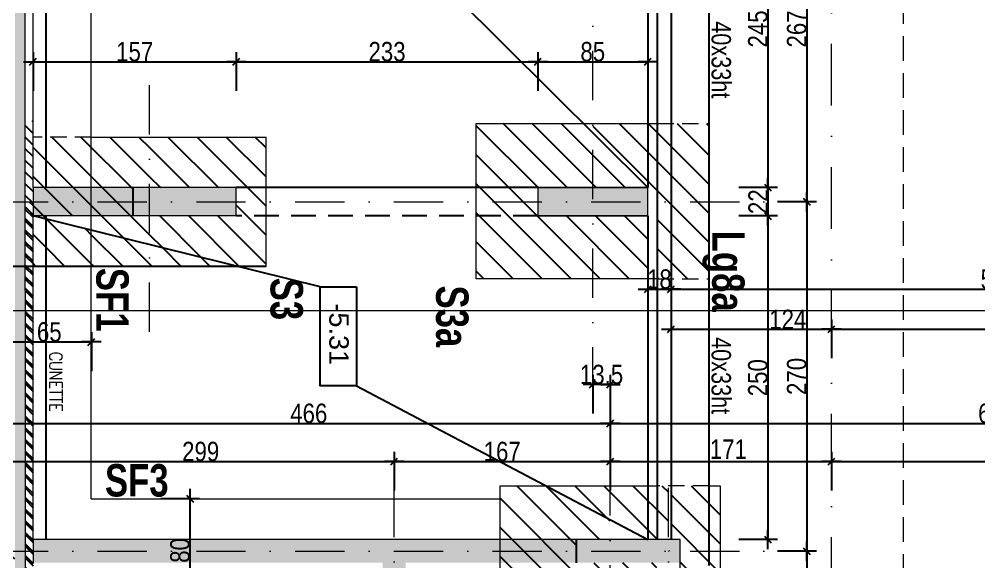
# Model space of a CAD drawing. Header units: centimetres. Extents: x -4990 to 114398, y -61489 to -12305.
# Drawn here: x 65256 to 65997, y -19227 to -18808 of the extents above; entities that cross this region are included whole.
import ezdxf
from ezdxf.enums import TextEntityAlignment as Align

# ---------------------------------------------------------------- set-up
doc = ezdxf.new("R2010")
doc.units = ezdxf.units.CM
doc.header["$LTSCALE"] = 0.5
for name, pattern in [('CACHEX2', [19.05, 12.7, -6.35]), ('TIRETPT2', [12.7, 6.35, -3.175, 0, -3.175]), ('TIRETPTX2', [50.8, 25.4, -12.7, 0, -12.7])]:
    doc.linetypes.add(name, pattern=pattern)
doc.layers.get('DEFPOINTS').update_dxf_attribs({"linetype": 'CONTINUOUS'})
for name, color, linetype in [('01_cote_gen', 4, 'CONTINUOUS'), ('01_linteaux', 2, 'CONTINUOUS'), ('01_poch_murs', 253, 'CONTINUOUS'), ('01_poch_poteaux', 250, 'CONTINUOUS'), ('01_poch_Semelles', 253, 'CONTINUOUS'), ('01_texte', 230, 'CONTINUOUS'), ('AA_COTES', 2, 'CONTINUOUS')]:
    doc.layers.add(name, color=color, linetype=linetype)
for name, color, linetype, lineweight in [('01_murs_coup', 5, 'CONTINUOUS', 60), ('01_sem', 42, 'CONTINUOUS', 15), ('01_tram_axes', 2, 'TIRETPTX2', 9)]:
    doc.layers.add(name, color=color, linetype=linetype, lineweight=lineweight)
doc.styles.add('ARIAL', font='arial.ttf')
doc.styles.add('impact', font='impact.ttf')
doc.styles.add('MATTE_TXT', font='arial.ttf')
doc.styles.add('SIMPLEX1', font='SIMPLEX.shx', dxfattribs={"width": 0.8, "height": 10})
doc.styles.add('STYLE2', font='ARIALN.TTF')
doc.dimstyles.new('JB50', dxfattribs={"dimscale": 0.1, "dimtxt": 150, "dimasz": 15, "dimexe": 0.1, "dimexo": 0.1, "dimgap": 0.09, "dimtad": 1, "dimdec": 1, "dimdsep": 46, "dimtxsty": 'STYLE2', "dimblk1": 'BOND_G', "dimblk2": 'BOND_D', "dimsah": 1, "dimcen": 1.5, "dimdle": 0.01, "dimse1": 1, "dimse2": 1, "dimclrd": 4, "dimclre": 2, "dimclrt": 6, "dimazin": 2, "dimtfac": 2.333333, "dimtdec": 1, "dimtix": 1, "dimtmove": 2, "dimatfit": 3, "dimldrblk": 'BOND_G', "dimfxl": 1, "dimtolj": 1, "dimtzin": 0, "dimarcsym": 0})
pattern_1 = [(315, (86033.132, 37511.667), (4.49012806, 4.49012806), [])]
pattern_2 = [(315, (86033.132, 37511.667), (11.22532, 11.22532), [])]

# ---------------------------------------------------------------- blocks, each defined once
blk = doc.blocks.new('BOND_G')
at = {"layer": 'AA_COTES', "color": 0}
for p, q in [((0, -5), (0, 15)), ((5, 0), (-5, 0)), ((1.77, 1.77), (-1.77, -1.77))]:
    blk.add_line(p, q, dxfattribs=at)
blk = doc.blocks.new('BOND_D')
at = {"layer": 'AA_COTES', "color": 0}
for p, q in [((0, 5), (0, -15)), ((5, 0), (-5, 0)), ((-1.77, -1.77), (1.77, 1.77))]:
    blk.add_line(p, q, dxfattribs=at)
blk = doc.blocks.new('*D1145')
at = {"layer": '01_cote_gen', "color": 4, "lineweight": -2, "transparency": 16777216}
blk.add_line((65864.2, -18683.36), (65864.2, -18947.36), dxfattribs=at)
at = {"layer": 'DEFPOINTS', "color": 0, "transparency": 16777216}
for p in [(65865.62, -18681.86), (65864.2, -18948.86), (65865.62, -18948.86)]:
    blk.add_point(p, dxfattribs=at)
at = {"layer": '01_cote_gen', "color": 4, "lineweight": -2, "transparency": 16777216, "xscale": 1.5, "yscale": 1.5, "zscale": 1.5}
for name, p, rotation in [('BOND_G', (65864.2, -18681.86), 90), ('BOND_D', (65864.2, -18948.86), 270)]:
    blk.add_blockref(name, p, dxfattribs=dict(at, rotation=rotation))
at = {"layer": '01_cote_gen', "color": 6, "transparency": 16777216, "insert": (65856.53, -18815.36), "char_height": 15, "attachment_point": 5, "rotation": 90, "style": 'STYLE2'}
blk.add_mtext('\\A1;267', dxfattribs=at)
blk = doc.blocks.new('*D1146')
at = {"layer": '01_cote_gen', "color": 4, "lineweight": -2, "transparency": 16777216}
blk.add_line((65864.2, -18950.36), (65864.2, -19217.36), dxfattribs=at)
at = {"layer": 'DEFPOINTS', "color": 0, "transparency": 16777216}
for p in [(65865.62, -18948.86), (65864.2, -19218.86), (65865.62, -19218.86)]:
    blk.add_point(p, dxfattribs=at)
at = {"layer": '01_cote_gen', "color": 4, "lineweight": -2, "transparency": 16777216, "xscale": 1.5, "yscale": 1.5, "zscale": 1.5}
for name, p, rotation in [('BOND_G', (65864.2, -18948.86), 90), ('BOND_D', (65864.2, -19218.86), 270)]:
    blk.add_blockref(name, p, dxfattribs=dict(at, rotation=rotation))
at = {"layer": '01_cote_gen', "color": 6, "transparency": 16777216, "insert": (65856.53, -19083.86), "char_height": 15, "attachment_point": 5, "rotation": 90, "style": 'STYLE2'}
blk.add_mtext('\\A1;270', dxfattribs=at)
blk = doc.blocks.new('*D1147')
at = {"layer": '01_cote_gen', "color": 4, "lineweight": -2, "transparency": 16777216}
blk.add_line((65864.2, -19220.36), (65864.2, -19530.36), dxfattribs=at)
at = {"layer": 'DEFPOINTS', "color": 0, "transparency": 16777216}
for p in [(65841.7, -19218.86), (65841.7, -19531.86), (65864.2, -19531.86)]:
    blk.add_point(p, dxfattribs=at)
at = {"layer": '01_cote_gen', "color": 4, "lineweight": -2, "transparency": 16777216, "xscale": 1.5, "yscale": 1.5, "zscale": 1.5}
for name, p, rotation in [('BOND_G', (65864.2, -19218.86), 90), ('BOND_D', (65864.2, -19531.86), 270)]:
    blk.add_blockref(name, p, dxfattribs=dict(at, rotation=rotation))
at = {"layer": '01_cote_gen', "color": 6, "transparency": 16777216, "insert": (65856.53, -19375.36), "char_height": 15, "attachment_point": 5, "rotation": 90, "style": 'STYLE2'}
blk.add_mtext('\\A1;313', dxfattribs=at)
blk = doc.blocks.new('*D1167')
at = {"layer": '01_cote_gen', "color": 4, "lineweight": -2, "transparency": 16777216}
blk.add_line((65247.9, -19120.15), (65710.95, -19120.15), dxfattribs=at)
at = {"layer": 'DEFPOINTS', "color": 0, "transparency": 16777216}
for p in [(65712.45, -19120.15), (65712.45, -19127.72), (65246.4, -19140.32)]:
    blk.add_point(p, dxfattribs=at)
at = {"layer": '01_cote_gen', "color": 4, "lineweight": -2, "transparency": 16777216, "xscale": 1.5, "yscale": 1.5, "zscale": 1.5, "rotation": 180}
blk.add_blockref('BOND_G', (65246.4, -19120.15), dxfattribs=at)
at = {"layer": '01_cote_gen', "color": 4, "lineweight": -2, "transparency": 16777216, "xscale": 1.5, "yscale": 1.5, "zscale": 1.5}
blk.add_blockref('BOND_D', (65712.45, -19120.15), dxfattribs=at)
at = {"layer": '01_cote_gen', "color": 6, "transparency": 16777216, "insert": (65479.42, -19112.48), "char_height": 15, "attachment_point": 5, "style": 'STYLE2'}
blk.add_mtext('\\A1;466', dxfattribs=at)
blk = doc.blocks.new('*D1168')
at = {"layer": '01_cote_gen', "color": 4, "lineweight": -2, "transparency": 16777216}
for p, q in [((65697.4, -19090.12), (65695.9, -19090.12)), ((65712.45, -19090.12), (65698.9, -19090.12)), ((65713.95, -19090.12), (65715.45, -19090.12))]:
    blk.add_line(p, q, dxfattribs=at)
at = {"layer": 'DEFPOINTS', "color": 0, "transparency": 16777216}
for p in [(65698.9, -19090.12), (65698.9, -19099.38), (65712.45, -19112.65)]:
    blk.add_point(p, dxfattribs=at)
at = {"layer": '01_cote_gen', "color": 4, "lineweight": -2, "transparency": 16777216, "xscale": 1.5, "yscale": 1.5, "zscale": 1.5}
blk.add_blockref('BOND_D', (65698.9, -19090.12), dxfattribs=at)
at = {"layer": '01_cote_gen', "color": 4, "lineweight": -2, "transparency": 16777216, "xscale": 1.5, "yscale": 1.5, "zscale": 1.5, "rotation": 180}
blk.add_blockref('BOND_G', (65712.45, -19090.12), dxfattribs=at)
at = {"layer": '01_cote_gen', "color": 6, "transparency": 16777216, "insert": (65705.67, -19082.45), "char_height": 15, "attachment_point": 5, "style": 'STYLE2'}
blk.add_mtext('\\A1;13.5', dxfattribs=at)
blk = doc.blocks.new('*D1169')
at = {"layer": '01_cote_gen', "color": 4, "lineweight": -2, "transparency": 16777216}
blk.add_line((65713.95, -19120.15), (66322.41, -19120.15), dxfattribs=at)
at = {"layer": 'DEFPOINTS', "color": 0, "transparency": 16777216}
for p in [(66323.91, -19120.15), (65712.45, -19142.65), (66323.91, -19168.34)]:
    blk.add_point(p, dxfattribs=at)
at = {"layer": '01_cote_gen', "color": 4, "lineweight": -2, "transparency": 16777216, "xscale": 1.5, "yscale": 1.5, "zscale": 1.5, "rotation": 180}
blk.add_blockref('BOND_G', (65712.45, -19120.15), dxfattribs=at)
at = {"layer": '01_cote_gen', "color": 4, "lineweight": -2, "transparency": 16777216, "xscale": 1.5, "yscale": 1.5, "zscale": 1.5}
blk.add_blockref('BOND_D', (66323.91, -19120.15), dxfattribs=at)
at = {"layer": '01_cote_gen', "color": 6, "transparency": 16777216, "insert": (66018.18, -19112.48), "char_height": 15, "attachment_point": 5, "style": 'STYLE2'}
blk.add_mtext('\\A1;611.5', dxfattribs=at)
blk = doc.blocks.new('*D1172')
at = {"layer": '01_cote_gen', "color": 4, "lineweight": -2, "transparency": 16777216}
blk.add_line((65713.95, -19149.63), (65881.91, -19149.63), dxfattribs=at)
at = {"layer": 'DEFPOINTS', "color": 0, "transparency": 16777216}
for p in [(65712.45, -19142.65), (65883.41, -19149.63), (65883.41, -19156.28)]:
    blk.add_point(p, dxfattribs=at)
at = {"layer": '01_cote_gen', "color": 4, "lineweight": -2, "transparency": 16777216, "xscale": 1.5, "yscale": 1.5, "zscale": 1.5, "rotation": 180}
blk.add_blockref('BOND_G', (65712.45, -19149.63), dxfattribs=at)
at = {"layer": '01_cote_gen', "color": 4, "lineweight": -2, "transparency": 16777216, "xscale": 1.5, "yscale": 1.5, "zscale": 1.5}
blk.add_blockref('BOND_D', (65883.41, -19149.63), dxfattribs=at)
at = {"layer": '01_cote_gen', "color": 6, "transparency": 16777216, "insert": (65803.67, -19140.05), "char_height": 15, "attachment_point": 5, "style": 'STYLE2'}
blk.add_mtext('\\A1;171', dxfattribs=at)
blk = doc.blocks.new('*D1173')
at = {"layer": '01_cote_gen', "color": 4, "lineweight": -2, "transparency": 16777216}
blk.add_line((65884.91, -19149.61), (66322.41, -19149.61), dxfattribs=at)
at = {"layer": 'DEFPOINTS', "color": 0, "transparency": 16777216}
for p in [(66323.91, -19149.61), (65883.41, -19172.11), (66323.91, -19172.11)]:
    blk.add_point(p, dxfattribs=at)
at = {"layer": '01_cote_gen', "color": 4, "lineweight": -2, "transparency": 16777216, "xscale": 1.5, "yscale": 1.5, "zscale": 1.5, "rotation": 180}
blk.add_blockref('BOND_G', (65883.41, -19149.61), dxfattribs=at)
at = {"layer": '01_cote_gen', "color": 4, "lineweight": -2, "transparency": 16777216, "xscale": 1.5, "yscale": 1.5, "zscale": 1.5}
blk.add_blockref('BOND_D', (66323.91, -19149.61), dxfattribs=at)
at = {"layer": '01_cote_gen', "color": 6, "transparency": 16777216, "insert": (66103.66, -19141.94), "char_height": 15, "attachment_point": 5, "style": 'STYLE2'}
blk.add_mtext('\\A1;440.5', dxfattribs=at)
blk = doc.blocks.new('*D1195')
at = {"layer": '01_cote_gen', "color": 4, "lineweight": -2, "transparency": 16777216}
blk.add_line((65247.9, -19149.63), (65543.9, -19149.63), dxfattribs=at)
at = {"layer": 'DEFPOINTS', "color": 0, "transparency": 16777216}
for p in [(65545.4, -19149.63), (65545.4, -19152.98), (65246.4, -19163.27)]:
    blk.add_point(p, dxfattribs=at)
at = {"layer": '01_cote_gen', "color": 4, "lineweight": -2, "transparency": 16777216, "xscale": 1.5, "yscale": 1.5, "zscale": 1.5, "rotation": 180}
blk.add_blockref('BOND_G', (65246.4, -19149.63), dxfattribs=at)
at = {"layer": '01_cote_gen', "color": 4, "lineweight": -2, "transparency": 16777216, "xscale": 1.5, "yscale": 1.5, "zscale": 1.5}
blk.add_blockref('BOND_D', (65545.4, -19149.63), dxfattribs=at)
at = {"layer": '01_cote_gen', "color": 6, "transparency": 16777216, "insert": (65395.9, -19141.96), "char_height": 15, "attachment_point": 5, "style": 'STYLE2'}
blk.add_mtext('\\A1;299', dxfattribs=at)
blk = doc.blocks.new('*D1196')
at = {"layer": '01_cote_gen', "color": 4, "lineweight": -2, "transparency": 16777216}
blk.add_line((65546.9, -19149.63), (65710.95, -19149.63), dxfattribs=at)
at = {"layer": 'DEFPOINTS', "color": 0, "transparency": 16777216}
for p in [(65712.45, -19149.63), (65545.4, -19161.79), (65712.45, -19161.79)]:
    blk.add_point(p, dxfattribs=at)
at = {"layer": '01_cote_gen', "color": 4, "lineweight": -2, "transparency": 16777216, "xscale": 1.5, "yscale": 1.5, "zscale": 1.5, "rotation": 180}
blk.add_blockref('BOND_G', (65545.4, -19149.63), dxfattribs=at)
at = {"layer": '01_cote_gen', "color": 4, "lineweight": -2, "transparency": 16777216, "xscale": 1.5, "yscale": 1.5, "zscale": 1.5}
blk.add_blockref('BOND_D', (65712.45, -19149.63), dxfattribs=at)
at = {"layer": '01_cote_gen', "color": 6, "transparency": 16777216, "insert": (65628.92, -19141.96), "char_height": 15, "attachment_point": 5, "style": 'STYLE2'}
blk.add_mtext('\\A1;167', dxfattribs=at)
blk = doc.blocks.new('*D1266')
at = {"layer": '01_cote_gen', "color": 4, "lineweight": -2, "transparency": 16777216}
blk.add_line((65267.9, -18840.68), (65421.91, -18840.68), dxfattribs=at)
at = {"layer": 'DEFPOINTS', "color": 0, "transparency": 16777216}
for p in [(65423.41, -18840.68), (65266.4, -18854.55), (65423.41, -18937.86)]:
    blk.add_point(p, dxfattribs=at)
at = {"layer": '01_cote_gen', "color": 4, "lineweight": -2, "transparency": 16777216, "xscale": 1.5, "yscale": 1.5, "zscale": 1.5, "rotation": 180}
blk.add_blockref('BOND_G', (65266.4, -18840.68), dxfattribs=at)
at = {"layer": '01_cote_gen', "color": 4, "lineweight": -2, "transparency": 16777216, "xscale": 1.5, "yscale": 1.5, "zscale": 1.5}
blk.add_blockref('BOND_D', (65423.41, -18840.68), dxfattribs=at)
at = {"layer": '01_cote_gen', "color": 6, "transparency": 16777216, "insert": (65344.9, -18833.01), "char_height": 15, "attachment_point": 5, "style": 'STYLE2'}
blk.add_mtext('\\A1;157', dxfattribs=at)
blk = doc.blocks.new('*D1267')
at = {"layer": '01_cote_gen', "color": 4, "lineweight": -2, "transparency": 16777216}
blk.add_line((65424.91, -18840.68), (65654.9, -18840.68), dxfattribs=at)
at = {"layer": 'DEFPOINTS', "color": 0, "transparency": 16777216}
for p in [(65656.4, -18840.68), (65423.41, -18863.18), (65656.4, -18948.86)]:
    blk.add_point(p, dxfattribs=at)
at = {"layer": '01_cote_gen', "color": 4, "lineweight": -2, "transparency": 16777216, "xscale": 1.5, "yscale": 1.5, "zscale": 1.5, "rotation": 180}
blk.add_blockref('BOND_G', (65423.41, -18840.68), dxfattribs=at)
at = {"layer": '01_cote_gen', "color": 4, "lineweight": -2, "transparency": 16777216, "xscale": 1.5, "yscale": 1.5, "zscale": 1.5}
blk.add_blockref('BOND_D', (65656.4, -18840.68), dxfattribs=at)
at = {"layer": '01_cote_gen', "color": 6, "transparency": 16777216, "insert": (65539.91, -18833.01), "char_height": 15, "attachment_point": 5, "style": 'STYLE2'}
blk.add_mtext('\\A1;233', dxfattribs=at)
blk = doc.blocks.new('*D1268')
at = {"layer": '01_cote_gen', "color": 4, "lineweight": -2, "transparency": 16777216}
blk.add_line((65657.9, -18840.68), (65739.9, -18840.68), dxfattribs=at)
at = {"layer": 'DEFPOINTS', "color": 0, "transparency": 16777216}
for p in [(65741.4, -18840.68), (65656.4, -18959.86), (65741.4, -18959.86)]:
    blk.add_point(p, dxfattribs=at)
at = {"layer": '01_cote_gen', "color": 4, "lineweight": -2, "transparency": 16777216, "xscale": 1.5, "yscale": 1.5, "zscale": 1.5, "rotation": 180}
blk.add_blockref('BOND_G', (65656.4, -18840.68), dxfattribs=at)
at = {"layer": '01_cote_gen', "color": 4, "lineweight": -2, "transparency": 16777216, "xscale": 1.5, "yscale": 1.5, "zscale": 1.5}
blk.add_blockref('BOND_D', (65741.4, -18840.68), dxfattribs=at)
at = {"layer": '01_cote_gen', "color": 6, "transparency": 16777216, "insert": (65698.9, -18833.01), "char_height": 15, "attachment_point": 5, "style": 'STYLE2'}
blk.add_mtext('\\A1;85', dxfattribs=at)
blk = doc.blocks.new('*D1273')
at = {"layer": '01_cote_gen', "color": 4, "lineweight": -2, "transparency": 16777216}
blk.add_line((65834.15, -18694.36), (65834.15, -18936.36), dxfattribs=at)
at = {"layer": 'DEFPOINTS', "color": 0, "transparency": 16777216}
for p in [(65756.06, -18692.86), (65725.87, -18937.86), (65834.15, -18937.86)]:
    blk.add_point(p, dxfattribs=at)
at = {"layer": '01_cote_gen', "color": 4, "lineweight": -2, "transparency": 16777216, "xscale": 1.5, "yscale": 1.5, "zscale": 1.5}
for name, p, rotation in [('BOND_G', (65834.15, -18692.86), 90), ('BOND_D', (65834.15, -18937.86), 270)]:
    blk.add_blockref(name, p, dxfattribs=dict(at, rotation=rotation))
at = {"layer": '01_cote_gen', "color": 6, "transparency": 16777216, "insert": (65826.48, -18815.36), "char_height": 15, "attachment_point": 5, "rotation": 90, "style": 'STYLE2'}
blk.add_mtext('\\A1;245', dxfattribs=at)
blk = doc.blocks.new('*D1274')
at = {"layer": '01_cote_gen', "color": 4, "lineweight": -2, "transparency": 16777216}
blk.add_line((65834.15, -18939.36), (65834.15, -18958.36), dxfattribs=at)
at = {"layer": 'DEFPOINTS', "color": 0, "transparency": 16777216}
for p in [(65725.87, -18937.86), (65736.38, -18959.86), (65834.15, -18959.86)]:
    blk.add_point(p, dxfattribs=at)
at = {"layer": '01_cote_gen', "color": 4, "lineweight": -2, "transparency": 16777216, "xscale": 1.5, "yscale": 1.5, "zscale": 1.5}
for name, p, rotation in [('BOND_G', (65834.15, -18937.86), 90), ('BOND_D', (65834.15, -18959.86), 270)]:
    blk.add_blockref(name, p, dxfattribs=dict(at, rotation=rotation))
at = {"layer": '01_cote_gen', "color": 6, "transparency": 16777216, "insert": (65826.61, -18948.86), "char_height": 15, "attachment_point": 5, "rotation": 90, "style": 'STYLE2'}
blk.add_mtext('\\A1;22', dxfattribs=at)
blk = doc.blocks.new('*D1275')
at = {"layer": '01_cote_gen', "color": 4, "lineweight": -2, "transparency": 16777216}
blk.add_line((65834.15, -18961.36), (65834.15, -19208.36), dxfattribs=at)
at = {"layer": 'DEFPOINTS', "color": 0, "transparency": 16777216}
for p in [(65736.38, -18959.86), (65736.38, -19209.86), (65834.15, -19209.86)]:
    blk.add_point(p, dxfattribs=at)
at = {"layer": '01_cote_gen', "color": 4, "lineweight": -2, "transparency": 16777216, "xscale": 1.5, "yscale": 1.5, "zscale": 1.5}
for name, p, rotation in [('BOND_G', (65834.15, -18959.86), 90), ('BOND_D', (65834.15, -19209.86), 270)]:
    blk.add_blockref(name, p, dxfattribs=dict(at, rotation=rotation))
at = {"layer": '01_cote_gen', "color": 6, "transparency": 16777216, "insert": (65826.48, -19084.86), "char_height": 15, "attachment_point": 5, "rotation": 90, "style": 'STYLE2'}
blk.add_mtext('\\A1;250', dxfattribs=at)
blk = doc.blocks.new('*D1288')
at = {"layer": '01_cote_gen', "color": 4, "lineweight": -2, "transparency": 16777216}
blk.add_line((65742.9, -19016.42), (65757.9, -19016.42), dxfattribs=at)
at = {"layer": 'DEFPOINTS', "color": 0, "transparency": 16777216}
for p in [(65759.4, -19016.42), (65741.4, -19032.22), (65759.4, -19032.22)]:
    blk.add_point(p, dxfattribs=at)
at = {"layer": '01_cote_gen', "color": 4, "lineweight": -2, "transparency": 16777216, "xscale": 1.5, "yscale": 1.5, "zscale": 1.5, "rotation": 180}
blk.add_blockref('BOND_G', (65741.4, -19016.42), dxfattribs=at)
at = {"layer": '01_cote_gen', "color": 4, "lineweight": -2, "transparency": 16777216, "xscale": 1.5, "yscale": 1.5, "zscale": 1.5}
blk.add_blockref('BOND_D', (65759.4, -19016.42), dxfattribs=at)
at = {"layer": '01_cote_gen', "color": 6, "transparency": 16777216, "insert": (65750.4, -19008.75), "char_height": 15, "attachment_point": 5, "style": 'STYLE2'}
blk.add_mtext('\\A1;18', dxfattribs=at)
blk = doc.blocks.new('*D1289')
at = {"layer": '01_cote_gen', "color": 4, "lineweight": -2, "transparency": 16777216}
blk.add_line((65760.9, -19016.42), (66264.9, -19016.42), dxfattribs=at)
at = {"layer": 'DEFPOINTS', "color": 0, "transparency": 16777216}
for p in [(66266.4, -19016.42), (65759.4, -19038.92), (66266.4, -19038.92)]:
    blk.add_point(p, dxfattribs=at)
at = {"layer": '01_cote_gen', "color": 4, "lineweight": -2, "transparency": 16777216, "xscale": 1.5, "yscale": 1.5, "zscale": 1.5, "rotation": 180}
blk.add_blockref('BOND_G', (65759.4, -19016.42), dxfattribs=at)
at = {"layer": '01_cote_gen', "color": 4, "lineweight": -2, "transparency": 16777216, "xscale": 1.5, "yscale": 1.5, "zscale": 1.5}
blk.add_blockref('BOND_D', (66266.4, -19016.42), dxfattribs=at)
at = {"layer": '01_cote_gen', "color": 6, "transparency": 16777216, "insert": (66012.9, -19008.75), "char_height": 15, "attachment_point": 5, "style": 'STYLE2'}
blk.add_mtext('\\A1;507', dxfattribs=at)
blk = doc.blocks.new('*D1291')
at = {"layer": '01_cote_gen', "color": 4, "lineweight": -2, "transparency": 16777216}
blk.add_line((65760.9, -19047.36), (65881.91, -19047.36), dxfattribs=at)
at = {"layer": 'DEFPOINTS', "color": 0, "transparency": 16777216}
for p in [(65883.41, -19047.36), (65883.41, -19047.36), (65759.4, -19069.23)]:
    blk.add_point(p, dxfattribs=at)
at = {"layer": '01_cote_gen', "color": 4, "lineweight": -2, "transparency": 16777216, "xscale": 1.5, "yscale": 1.5, "zscale": 1.5, "rotation": 180}
blk.add_blockref('BOND_G', (65759.4, -19047.36), dxfattribs=at)
at = {"layer": '01_cote_gen', "color": 4, "lineweight": -2, "transparency": 16777216, "xscale": 1.5, "yscale": 1.5, "zscale": 1.5}
blk.add_blockref('BOND_D', (65883.41, -19047.36), dxfattribs=at)
at = {"layer": '01_cote_gen', "color": 6, "transparency": 16777216, "insert": (65849.59, -19039.82), "char_height": 15, "attachment_point": 5, "style": 'STYLE2'}
blk.add_mtext('\\A1;124', dxfattribs=at)
blk = doc.blocks.new('*D1292')
at = {"layer": '01_cote_gen', "color": 4, "lineweight": -2, "transparency": 16777216}
blk.add_line((65884.91, -19047.36), (66264.9, -19047.36), dxfattribs=at)
at = {"layer": 'DEFPOINTS', "color": 0, "transparency": 16777216}
for p in [(66266.4, -19047.36), (65883.41, -19054.86), (66266.4, -19054.86)]:
    blk.add_point(p, dxfattribs=at)
at = {"layer": '01_cote_gen', "color": 4, "lineweight": -2, "transparency": 16777216, "xscale": 1.5, "yscale": 1.5, "zscale": 1.5, "rotation": 180}
blk.add_blockref('BOND_G', (65883.41, -19047.36), dxfattribs=at)
at = {"layer": '01_cote_gen', "color": 4, "lineweight": -2, "transparency": 16777216, "xscale": 1.5, "yscale": 1.5, "zscale": 1.5}
blk.add_blockref('BOND_D', (66266.4, -19047.36), dxfattribs=at)
at = {"layer": '01_cote_gen', "color": 6, "transparency": 16777216, "insert": (66074.91, -19039.7), "char_height": 15, "attachment_point": 5, "style": 'STYLE2'}
blk.add_mtext('\\A1;383', dxfattribs=at)
blk = doc.blocks.new('*D1316')
at = {"layer": '01_cote_gen', "color": 4, "lineweight": -2, "transparency": 16777216}
blk.add_line((65387.6, -19179.84), (65387.6, -19256.84), dxfattribs=at)
at = {"layer": 'DEFPOINTS', "color": 0, "transparency": 16777216}
for p in [(65374.95, -19178.34), (65374.95, -19258.34), (65387.6, -19258.34)]:
    blk.add_point(p, dxfattribs=at)
at = {"layer": '01_cote_gen', "color": 4, "lineweight": -2, "transparency": 16777216, "xscale": 1.5, "yscale": 1.5, "zscale": 1.5}
for name, p, rotation in [('BOND_G', (65387.6, -19178.34), 90), ('BOND_D', (65387.6, -19258.34), 270)]:
    blk.add_blockref(name, p, dxfattribs=dict(at, rotation=rotation))
at = {"layer": '01_cote_gen', "color": 6, "transparency": 16777216, "insert": (65379.94, -19218.34), "char_height": 15, "attachment_point": 5, "rotation": 90, "style": 'STYLE2'}
blk.add_mtext('\\A1;80', dxfattribs=at)
blk = doc.blocks.new('*D1324')
at = {"layer": '01_cote_gen', "color": 4, "lineweight": -2, "transparency": 16777216}
blk.add_line((65247.9, -19057.26), (65309.9, -19057.26), dxfattribs=at)
at = {"layer": 'DEFPOINTS', "color": 0, "transparency": 16777216}
for p in [(65311.4, -19057.26), (65246.4, -19063.56), (65311.4, -19072.29)]:
    blk.add_point(p, dxfattribs=at)
at = {"layer": '01_cote_gen', "color": 4, "lineweight": -2, "transparency": 16777216, "xscale": 1.5, "yscale": 1.5, "zscale": 1.5, "rotation": 180}
blk.add_blockref('BOND_G', (65246.4, -19057.26), dxfattribs=at)
at = {"layer": '01_cote_gen', "color": 4, "lineweight": -2, "transparency": 16777216, "xscale": 1.5, "yscale": 1.5, "zscale": 1.5}
blk.add_blockref('BOND_D', (65311.4, -19057.26), dxfattribs=at)
at = {"layer": '01_cote_gen', "color": 6, "transparency": 16777216, "insert": (65278.9, -19049.59), "char_height": 15, "attachment_point": 5, "style": 'STYLE2'}
blk.add_mtext('\\A1;65', dxfattribs=at)

msp = doc.modelspace()

# ---------------------------------------------------------------- hatches: boundary and pattern name
at = {"layer": '01_poch_murs'}
h = msp.add_hatch(color=256, dxfattribs=at)
h.dxf.hatch_style = 1
h.paths.add_polyline_path([(65260.402, -19703.865), (65260.396, -18520.093), (65252.396, -18520.093), (65252.402, -19703.865)])
h = msp.add_hatch(dxfattribs=at)
h.set_pattern_fill('ANSI31', color=256, scale=2, angle=-90)
h.set_pattern_definition([(315, (86033.132, 37145.33), (4.49012806, 4.49012806), [])])
h.paths.add_polyline_path([(65266.398, -19315.202), (65266.398, -19304.202), (65266.396, -18886.43), (65260.396, -18886.43), (65260.398, -19315.202)])
h = msp.add_hatch(color=256, dxfattribs=at)
h.dxf.hatch_style = 1
h.paths.add_polyline_path([(65343.409, -18959.865), (65343.409, -18937.865), (65266.398, -18937.865), (65266.398, -18959.865)])
h = msp.add_hatch(dxfattribs=at)
h.set_pattern_fill('ANSI31', color=256, scale=2, angle=-90)
h.set_pattern_definition(pattern_1)
h.paths.add_polyline_path([(65266.399, -19218.865), (65266.399, -19209.865), (65266.399, -19209.865), (65266.398, -18959.865), (65266.398, -18948.865), (65260.398, -18948.865), (65260.399, -19218.865)])
h = msp.add_hatch(color=256, dxfattribs=at)
h.dxf.hatch_style = 1
h.paths.add_polyline_path([(65903.407, -19703.865), (65903.407, -19521.865), (65883.407, -19521.865), (65883.407, -19541.865), (65883.407, -19703.865)])
h.paths.add_polyline_path([(65903.407, -19723.865), (65903.407, -19703.865), (65883.407, -19703.865), (65883.407, -19723.865)])
h.paths.add_polyline_path([(65883.407, -19723.865), (65883.407, -19703.865), (65266.402, -19703.865), (65266.402, -19723.865)])
h.paths.add_polyline_path([(65883.407, -19541.865), (65883.407, -19521.865), (65766.401, -19521.865), (65766.401, -19334.865), (65748.401, -19334.865), (65748.401, -19521.865), (65661.401, -19521.865), (65661.401, -19541.865)])
h.paths.add_polyline_path([(65559.401, -19541.865), (65559.401, -19521.865), (65554.401, -19521.865), (65554.401, -19227.865), (65686.401, -19227.865), (65686.401, -19209.865), (65266.399, -19209.865), (65266.399, -19227.865), (65536.401, -19227.865), (65536.401, -19497.865), (65531.401, -19497.865), (65531.401, -19515.865), (65536.401, -19515.865), (65536.401, -19521.865), (65536.401, -19541.865)])
h.paths.add_polyline_path([(65429.401, -19515.865), (65429.401, -19497.865), (65266.401, -19497.865), (65266.401, -19515.865)], flags=17)
h = msp.add_hatch(dxfattribs=at)
h.set_pattern_fill('ANSI31', color=256, scale=2, angle=-90)
h.set_pattern_definition(pattern_1)
h.paths.add_polyline_path([(65266.4, -19362.865), (65266.399, -19227.865), (65266.399, -19218.865), (65260.399, -19218.865), (65260.4, -19362.865)])
h.paths.add_polyline_path([(65266.401, -19506.865), (65266.401, -19497.865), (65266.4, -19362.865), (65260.4, -19362.865), (65260.401, -19506.865)])
h.paths.add_polyline_path([(65266.402, -19703.865), (65266.401, -19515.865), (65266.401, -19506.865), (65260.401, -19506.865), (65260.402, -19703.865)])
h.paths.add_polyline_path([(65252.402, -19703.865), (65252.401, -19506.865), (65246.401, -19506.865), (65246.402, -19703.865)])
h.paths.add_polyline_path([(65252.401, -19506.865), (65252.4, -19362.865), (65246.4, -19362.865), (65246.401, -19506.865)])
h.paths.add_polyline_path([(65252.4, -19362.865), (65252.399, -19218.865), (65246.399, -19218.865), (65246.4, -19362.865)])
at = {"layer": '01_poch_poteaux'}
h = msp.add_hatch(color=256, dxfattribs=at)
h.dxf.hatch_style = 1
h.paths.add_polyline_path([(65356.398, -18948.865), (65356.398, -18937.865), (65343.409, -18937.865), (65343.409, -18948.865)])
h.paths.add_polyline_path([(65356.398, -18959.865), (65356.398, -18948.865), (65343.409, -18948.865), (65343.409, -18959.865)])
h = msp.add_hatch(color=256, dxfattribs=at)
h.dxf.hatch_style = 1
h.paths.add_polyline_path([(65423.409, -18948.865), (65423.409, -18937.865), (65356.398, -18937.865), (65356.398, -18948.865)])
h.paths.add_polyline_path([(65423.409, -18959.865), (65423.409, -18948.865), (65356.398, -18948.865), (65356.398, -18959.865)])
h = msp.add_hatch(color=256, dxfattribs=at)
h.dxf.hatch_style = 1
h.paths.add_polyline_path([(65741.401, -18959.865), (65741.401, -18937.865), (65656.405, -18937.865), (65656.405, -18959.865)])
h = msp.add_hatch(color=256, dxfattribs=at)
h.dxf.hatch_style = 1
h.paths.add_polyline_path([(65766.401, -19218.865), (65766.401, -19209.865), (65757.401, -19209.865), (65757.401, -19218.865)])
h.paths.add_polyline_path([(65766.401, -19227.865), (65766.401, -19218.865), (65757.401, -19218.865), (65757.401, -19227.865)])
h.paths.add_polyline_path([(65748.401, -19227.865), (65757.401, -19227.865), (65757.401, -19218.865), (65712.447, -19218.865), (65712.447, -19227.865)])
h.paths.add_polyline_path([(65757.401, -19218.865), (65757.401, -19209.865), (65712.447, -19209.865), (65712.447, -19218.865)])
h.paths.add_polyline_path([(65712.447, -19227.865), (65712.447, -19218.865), (65686.401, -19218.865), (65686.401, -19227.865)])
h.paths.add_polyline_path([(65712.447, -19218.865), (65712.447, -19209.865), (65686.401, -19209.865), (65686.401, -19218.865)])
at = {"layer": '01_poch_Semelles', "linetype": 'CACHEX2', "ltscale": 2}
h = msp.add_hatch(dxfattribs=at)
h.set_pattern_fill('ANSI31', color=256, scale=5, angle=-90)
h.set_pattern_definition(pattern_2)
h.paths.add_polyline_path([(65788.909, -18902.149), (65788.909, -18888.345), (65769.877, -18888.345, 0.1916728)], flags=17)
h.paths.add_polyline_path([(65788.91, -18948.865), (65788.909, -18902.149, -0.1916728), (65769.877, -18888.345), (65759.401, -18888.345), (65759.401, -18948.865)])
h.paths.add_polyline_path([(65788.91, -19008.345), (65788.91, -18948.865), (65759.401, -18948.865), (65759.401, -19008.345)])
h.paths.add_polyline_path([(65759.401, -19008.345), (65759.401, -18948.865), (65748.903, -18948.865), (65748.903, -19008.345)])
h.paths.add_polyline_path([(65759.401, -18948.865), (65759.401, -18888.345), (65748.903, -18888.345), (65748.903, -18948.865)])
h.paths.add_polyline_path([(65748.903, -18948.865), (65748.903, -18888.345), (65741.401, -18888.345), (65741.401, -18937.865), (65741.401, -18948.865)])
h.paths.add_polyline_path([(65741.401, -19008.345), (65741.401, -18959.865), (65698.903, -18959.865), (65698.903, -19008.345)])
h.paths.add_polyline_path([(65741.401, -18937.865), (65698.903, -18895.625), (65698.903, -18937.865)], flags=17)
h.paths.add_polyline_path([(65741.401, -18937.865), (65741.401, -18888.345), (65698.903, -18888.345), (65698.903, -18895.625)])
h.paths.add_polyline_path([(65698.903, -18937.865), (65698.903, -18895.625), (65691.579, -18888.345), (65608.903, -18888.345), (65608.903, -18937.865), (65656.405, -18937.865)])
h.paths.add_polyline_path([(65656.405, -18959.865), (65656.405, -18948.865), (65608.903, -18948.865), (65608.903, -18959.865)])
h.paths.add_polyline_path([(65656.405, -18948.865), (65656.405, -18937.865), (65608.903, -18937.865), (65608.903, -18948.865)])
h.paths.add_polyline_path([(65698.903, -19008.345), (65698.903, -18959.865), (65656.405, -18959.865), (65608.903, -18959.865), (65608.903, -19008.345)])
h.paths.add_polyline_path([(65780.382, -18963.998), (65780.382, -19039.778), (65823.904, -19039.778), (65823.904, -18963.998)], flags=9)
h = msp.add_hatch(dxfattribs=at)
h.set_pattern_fill('ANSI31', color=256, scale=5, angle=-90)
h.set_pattern_definition(pattern_2)
h.paths.add_polyline_path([(65424.456, -18998.865), (65356.398, -18982.072), (65356.398, -18998.865)])
h.paths.add_polyline_path([(65356.398, -18998.865), (65356.398, -18959.865), (65276.398, -18959.865), (65276.398, -18998.865)])
h.paths.add_polyline_path([(65311.395, -18998.865), (65311.395, -18970.968), (65276.398, -18962.332), (65276.398, -18998.865)], flags=17)
h.paths.add_polyline_path([(65276.398, -18998.865), (65276.398, -18962.332), (65266.398, -18959.865), (65266.398, -18998.865)])
h.paths.add_polyline_path([(65311.395, -18970.968), (65311.395, -18959.865), (65276.398, -18959.865), (65276.398, -18962.332)], flags=16)
h.paths.add_polyline_path([(65311.395, -18959.865), (65311.395, -18948.865), (65266.398, -18948.865), (65266.398, -18959.865), (65276.398, -18962.332), (65276.398, -18959.865)])
h.paths.add_polyline_path([(65311.395, -18948.865), (65311.395, -18937.865), (65266.398, -18937.865), (65266.398, -18948.865)])
h.paths.add_polyline_path([(65276.398, -18937.865), (65276.398, -18898.865), (65266.398, -18898.865), (65266.398, -18937.865)])
h.paths.add_polyline_path([(65311.395, -18937.865), (65311.395, -18898.865), (65276.398, -18898.865), (65276.398, -18937.865)])
h.paths.add_polyline_path([(65356.398, -18937.865), (65356.398, -18898.865), (65311.395, -18898.865), (65311.395, -18937.865)])
h.paths.add_polyline_path([(65343.409, -18948.865), (65343.409, -18937.865), (65311.395, -18937.865), (65311.395, -18948.865)])
h.paths.add_polyline_path([(65343.409, -18959.865), (65343.409, -18948.865), (65311.395, -18948.865), (65311.395, -18959.865)])
h = msp.add_hatch(dxfattribs=at)
h.set_pattern_fill('ANSI31', color=256, scale=5, angle=-90)
h.set_pattern_definition(pattern_2)
h.paths.add_polyline_path([(65446.398, -18959.865), (65446.398, -18948.865), (65423.409, -18948.865), (65423.409, -18959.865)])
h.paths.add_polyline_path([(65446.398, -18948.865), (65446.398, -18937.865), (65423.409, -18937.865), (65423.409, -18948.865)])
h.paths.add_polyline_path([(65446.398, -18937.865), (65446.398, -18898.865), (65356.398, -18898.865), (65356.398, -18937.865), (65423.409, -18937.865)])
h.paths.add_polyline_path([(65446.398, -18998.865), (65446.398, -18959.865), (65423.409, -18959.865), (65356.398, -18959.865), (65356.398, -18982.072), (65424.456, -18998.865)])
h = msp.add_hatch(dxfattribs=at)
h.set_pattern_fill('ANSI31', color=256, scale=5, angle=-90)
h.set_pattern_definition(pattern_2)
h.paths.add_polyline_path([(65311.395, -18998.865), (65311.395, -18970.968), (65276.398, -18962.332), (65276.398, -18998.865)])
h = msp.add_hatch(dxfattribs=at)
h.set_pattern_fill('ANSI31', color=256, scale=5, angle=-90)
h.set_pattern_definition(pattern_2)
h.paths.add_polyline_path([(65788.913, -19218.865), (65788.912, -19168.345), (65759.401, -19168.345), (65759.401, -19209.865), (65766.401, -19209.865), (65766.401, -19218.865)])
h.paths.add_polyline_path([(65797.348, -19218.865), (65797.348, -19168.345), (65788.912, -19168.345), (65788.913, -19218.865)])
h.paths.add_polyline_path([(65797.348, -19229.865), (65797.348, -19218.865), (65788.913, -19218.865), (65788.913, -19229.865)])
h.paths.add_polyline_path([(65788.913, -19229.865), (65788.913, -19218.865), (65766.401, -19218.865), (65766.401, -19229.853), (65766.411, -19229.865)])
h.paths.add_polyline_path([(65797.348, -19268.342), (65797.348, -19229.865), (65788.913, -19229.865), (65766.411, -19229.865)], flags=17)
h.paths.add_polyline_path([(65797.348, -19268.345), (65797.348, -19268.342), (65766.411, -19229.865), (65766.401, -19229.865), (65766.401, -19232.865), (65766.401, -19268.345)])
h.paths.add_polyline_path([(65766.401, -19268.345), (65766.401, -19232.865), (65757.401, -19244.808), (65757.401, -19268.345)])
h.paths.add_polyline_path([(65757.401, -19268.345), (65757.401, -19244.808), (65739.664, -19268.345)], flags=17)
h.paths.add_polyline_path([(65757.401, -19244.808), (65757.401, -19232.865), (65748.401, -19232.865), (65748.401, -19227.865), (65712.447, -19227.865), (65712.447, -19268.345), (65739.664, -19268.345)])
h.paths.add_polyline_path([(65766.401, -19218.865), (65766.401, -19209.865), (65759.401, -19209.865), (65757.401, -19209.865), (65757.401, -19218.865)])
h.paths.add_polyline_path([(65712.447, -19268.345), (65712.447, -19227.865), (65627.348, -19227.865), (65627.348, -19268.345)])
h.paths.add_polyline_path([(65712.447, -19209.865), (65712.447, -19194.6), (65662.647, -19168.345), (65627.348, -19168.345), (65627.348, -19209.865)])
h.paths.add_polyline_path([(65741.401, -19209.865), (65741.401, -19168.345), (65712.447, -19168.345), (65712.447, -19194.6)])
h.paths.add_polyline_path([(65748.903, -19209.865), (65748.903, -19168.345), (65741.401, -19168.345), (65741.401, -19209.865)])
h.paths.add_polyline_path([(65757.401, -19209.865), (65757.401, -19168.345), (65748.903, -19168.345), (65748.903, -19209.865)])
h.paths.add_polyline_path([(65712.447, -19194.6), (65712.447, -19168.345), (65662.647, -19168.345)], flags=17)
h.paths.add_polyline_path([(65686.401, -19227.865), (65686.401, -19218.865), (65627.348, -19218.865), (65627.348, -19227.865)])
h.paths.add_polyline_path([(65686.401, -19218.865), (65686.401, -19209.865), (65627.348, -19209.865), (65627.348, -19218.865)])

# ---------------------------------------------------------------- linework, layer by layer
at = {"layer": '01_linteaux', "linetype": 'Continuous', "lineweight": 0}
for p, q in [((65260.408, -20866.774), (65260.395, -18359.327)), ((65266.398, -18937.865), (65266.398, -18959.865)), ((65266.399, -19209.865), (65266.399, -19227.865))]:
    msp.add_line(p, q, dxfattribs=at)
at = {"layer": '01_linteaux'}
for p, q in [((65748.903, -19209.865), (65748.903, -18376.672)), ((65788.913, -19229.865), (65788.903, -18377.601)), ((65656.405, -18937.865), (65423.409, -18937.865))]:
    msp.add_line(p, q, dxfattribs=at)
at = {"layer": '01_linteaux', "linetype": 'CACHEX2', "ltscale": 3}
msp.add_line((65656.405, -18959.865), (65423.409, -18959.865), dxfattribs=at)
at = {"layer": '01_murs_coup', "linetype": 'TIRETPT2', "lineweight": 0, "ltscale": 15}
msp.add_line((65883.407, -19541.865), (65883.407, -18092.334), dxfattribs=at)
at = {"layer": '01_murs_coup', "linetype": 'Continuous', "lineweight": 0}
for p, q in [((65266.398, -18937.865), (65266.395, -18365.468)), ((65423.409, -18937.865), (65266.398, -18937.865)), ((65423.409, -18959.865), (65423.409, -18937.865)), ((65656.405, -18937.865), (65741.401, -18937.865)), ((65741.401, -18937.865), (65656.405, -18937.865)), ((65656.405, -18937.865), (65656.405, -18959.865)), ((65741.401, -18959.865), (65741.401, -18937.865)), ((65266.399, -19209.865), (65266.398, -18959.865)), ((65423.409, -18959.865), (65266.398, -18959.865)), ((65741.401, -18959.865), (65656.405, -18959.865)), ((65656.405, -18959.865), (65741.401, -18959.865)), ((64874.367, -19032.805), (67799.536, -19032.805)), ((65766.401, -19209.865), (65266.399, -19209.865)), ((65766.401, -19232.865), (65766.401, -19209.865))]:
    msp.add_line(p, q, dxfattribs=at)
at = {"layer": '01_poch_poteaux'}
for p, q in [((65343.409, -18937.865), (65343.409, -18959.865)), ((65686.401, -19227.865), (65686.401, -19209.865))]:
    msp.add_line(p, q, dxfattribs=at)
at = {"layer": '01_poch_Semelles'}
msp.add_line((65446.398, -18998.865), (65177.44, -18998.865), dxfattribs=at)
at = {"layer": '01_sem', "linetype": 'Continuous', "lineweight": 0}
for q in [(65311.395, -18411.505), (65627.348, -19178.345)]:
    msp.add_line((65311.395, -19178.345), q, dxfattribs=at)
at = {"layer": '01_sem', "linetype": 'CACHEX2', "ltscale": 3}
msp.add_line((65938.903, -20468.869), (65938.903, -18668.869), dxfattribs=at)
at = {"layer": '01_sem', "linetype": 'CACHEX2', "ltscale": 2}
for p, q in [((65748.91, -18888.345), (65788.91, -18888.345)), ((65311.395, -18898.865), (65266.395, -18898.865)), ((65311.398, -18899.385), (65311.395, -18899.385)), ((65311.398, -18998.865), (65266.398, -18998.865)), ((65748.91, -19008.345), (65788.91, -19008.345)), ((65788.903, -19168.345), (65748.903, -19168.345))]:
    msp.add_line(p, q, dxfattribs=at)
at = {"layer": '01_sem'}
for p, q in [((65311.395, -18898.865), (65446.398, -18898.865)), ((65446.398, -18998.865), (65446.398, -18898.865)), ((65311.398, -18998.865), (65446.398, -18998.865))]:
    msp.add_line(p, q, dxfattribs=at)
at = {"layer": '01_sem', "linetype": 'Continuous', "lineweight": 0}
for points in [[(65748.903, -19008.345), (65608.903, -19008.345), (65608.903, -18888.345), (65748.903, -18888.345)], [(65311.399, -19178.345), (65311.398, -18998.345)], [(65788.903, -19168.345), (65797.348, -19168.345), (65797.348, -19268.345), (65627.348, -19268.345), (65627.348, -19168.345), (65748.903, -19168.345)]]:
    msp.add_lwpolyline(points, dxfattribs=at)
at = {"layer": '01_texte'}
for p, q in [((65276.398, -18937.865), (65276.395, -18375.703)), ((65759.401, -18376.916), (65759.401, -19209.865)), ((65741.401, -18692.865), (65741.401, -18937.865)), ((65516.236, -18714.067), (65741.401, -18937.865)), ((65488.14, -19014.579), (65266.398, -18959.865)), ((65276.399, -19209.865), (65276.398, -18959.865)), ((65741.401, -18959.865), (65741.401, -19209.865)), ((65516.236, -19091.156), (65741.401, -19209.865))]:
    msp.add_line(p, q, dxfattribs=at)
msp.add_lwpolyline([(65516.236, -19014.579), (65516.236, -19091.156), (65488.14, -19091.156), (65488.14, -19014.579)], close=True, dxfattribs=at)
at = {"layer": '01_tram_axes', "linetype": 'TIRETPTX2', "ltscale": 3}
for p, q in [((65698.903, -19099.377), (65698.903, -18569.7)), ((65356.398, -19049.414), (65356.398, -18852.35)), ((65163.653, -18948.865), (65850.962, -18948.865)), ((65712.447, -19420.297), (65712.447, -19117.387)), ((65545.401, -19589.581), (65545.401, -19143.447)), ((65757.401, -19589.581), (65757.401, -19155.489)), ((65163.653, -19218.865), (65850.962, -19218.865))]:
    msp.add_line(p, q, dxfattribs=at)

# ---------------------------------------------------------------- texts
at = {"layer": '01_texte', "style": 'MATTE_TXT', "width": 0.8}
for p in [(65786.182, -18839.212), (65786.182, -19083.252)]:
    msp.add_text('40x33ht', height=15, rotation=270, dxfattribs=at).set_placement(p, align=Align.BOTTOM_CENTER)
at = {"layer": '01_texte'}
for s, height, style, p in [('Lg8a', 25, 'impact', (65791.172, -18971.252)), ('SF1', 25, 'impact', (65315.241, -18999.946)), ('S3 ', 25, 'impact', (65449.909, -19007.574)), ('S3a', 25, 'impact', (65577.842, -19013.595)), ('-5.31', 15, 'ARIAL', (65495.296, -19027.395))]:
    msp.add_text(s, height=height, rotation=270, dxfattribs=dict(at, style=style)).set_placement(p)
at = {"layer": '01_texte', "style": 'SIMPLEX1', "width": 0.8}
msp.add_text('CUNETTE', height=10, rotation=270, dxfattribs=at).set_placement((65278.952, -19064.833))
at = {"layer": '01_texte', "style": 'impact'}
msp.add_text('SF3', height=25, dxfattribs=at).set_placement((65321.924, -19176.642))

# ---------------------------------------------------------------- dimensions: what is measured, and where the dimension line sits
at = {"layer": '01_cote_gen'}
for base, p1, p2, picture, middle in [((65864.195, -18948.865), (65865.62, -18681.865), (65865.62, -18948.865), '*D1145', (65856.527, -18815.365)), ((65834.148, -18937.865), (65756.059, -18692.865), (65725.871, -18937.865), '*D1273', (65826.481, -18815.365)), ((65834.148, -18959.865), (65725.871, -18937.865), (65736.376, -18959.865), '*D1274', (65826.609, -18948.865)), ((65864.195, -19218.865), (65865.62, -18948.865), (65865.62, -19218.865), '*D1146', (65856.527, -19083.865)), ((65834.148, -19209.865), (65736.376, -18959.865), (65736.376, -19209.865), '*D1275', (65826.481, -19084.865)), ((65387.604, -19258.345), (65374.949, -19178.345), (65374.949, -19258.345), '*D1316', (65379.937, -19218.345)), ((65864.195, -19531.865), (65841.695, -19218.865), (65841.695, -19531.865), '*D1147', (65856.527, -19375.365))]:
    dim = msp.add_linear_dim(base=base, p1=p1, p2=p2, angle=270, dimstyle='JB50', dxfattribs=at)
    dim.commit()
    dim.dimension.update_dxf_attribs({"geometry": picture, "text_midpoint": middle})
for base, p1, p2, picture, middle in [((65423.409, -18840.681), (65266.398, -18854.553), (65423.409, -18937.865), '*D1266', (65344.903, -18833.013)), ((65656.405, -18840.681), (65423.409, -18863.181), (65656.405, -18948.865), '*D1267', (65539.907, -18833.013)), ((65741.401, -18840.681), (65656.405, -18959.865), (65741.401, -18959.865), '*D1268', (65698.903, -18833.013)), ((65759.401, -19016.42), (65741.401, -19032.216), (65759.401, -19032.216), '*D1288', (65750.401, -19008.752)), ((66266.405, -19016.42), (65759.401, -19038.92), (66266.405, -19038.92), '*D1289', (66012.903, -19008.752)), ((66266.405, -19047.364), (65883.407, -19054.864), (66266.405, -19054.864), '*D1292', (66074.906, -19039.696)), ((65311.395, -19057.26), (65246.396, -19063.557), (65311.395, -19072.292), '*D1324', (65278.895, -19049.593)), ((65698.903, -19090.117), (65712.447, -19112.646), (65698.903, -19099.377), '*D1168', (65705.675, -19082.449)), ((65712.447, -19120.146), (65246.399, -19140.324), (65712.447, -19127.719), '*D1167', (65479.423, -19112.479)), ((66323.905, -19120.146), (65712.447, -19142.646), (66323.905, -19168.345), '*D1169', (66018.176, -19112.479)), ((65545.401, -19149.626), (65246.399, -19163.273), (65545.401, -19152.983), '*D1195', (65395.9, -19141.959)), ((65712.447, -19149.626), (65545.401, -19161.785), (65712.447, -19161.785), '*D1196', (65628.924, -19141.959)), ((66323.905, -19149.61), (65883.407, -19172.11), (66323.905, -19172.11), '*D1173', (66103.656, -19141.942))]:
    dim = msp.add_linear_dim(base=base, p1=p1, p2=p2, dimstyle='JB50', dxfattribs=at)
    dim.commit()
    dim.dimension.update_dxf_attribs({"geometry": picture, "text_midpoint": middle})
for base, p1, p2, picture, middle in [((65883.407, -19047.364), (65759.401, -19069.233), (65883.407, -19047.364), '*D1291', (65849.59, -19039.824)), ((65883.407, -19149.626), (65712.447, -19142.646), (65883.407, -19156.278), '*D1172', (65803.667, -19140.046))]:
    dim = msp.add_linear_dim(base=base, p1=p1, p2=p2, dimstyle='JB50', dxfattribs=at)
    dim.commit()
    dim.dimension.update_dxf_attribs({"geometry": picture, "text_midpoint": middle, "dimtype": 160})

doc.saveas('drawing.dxf')
